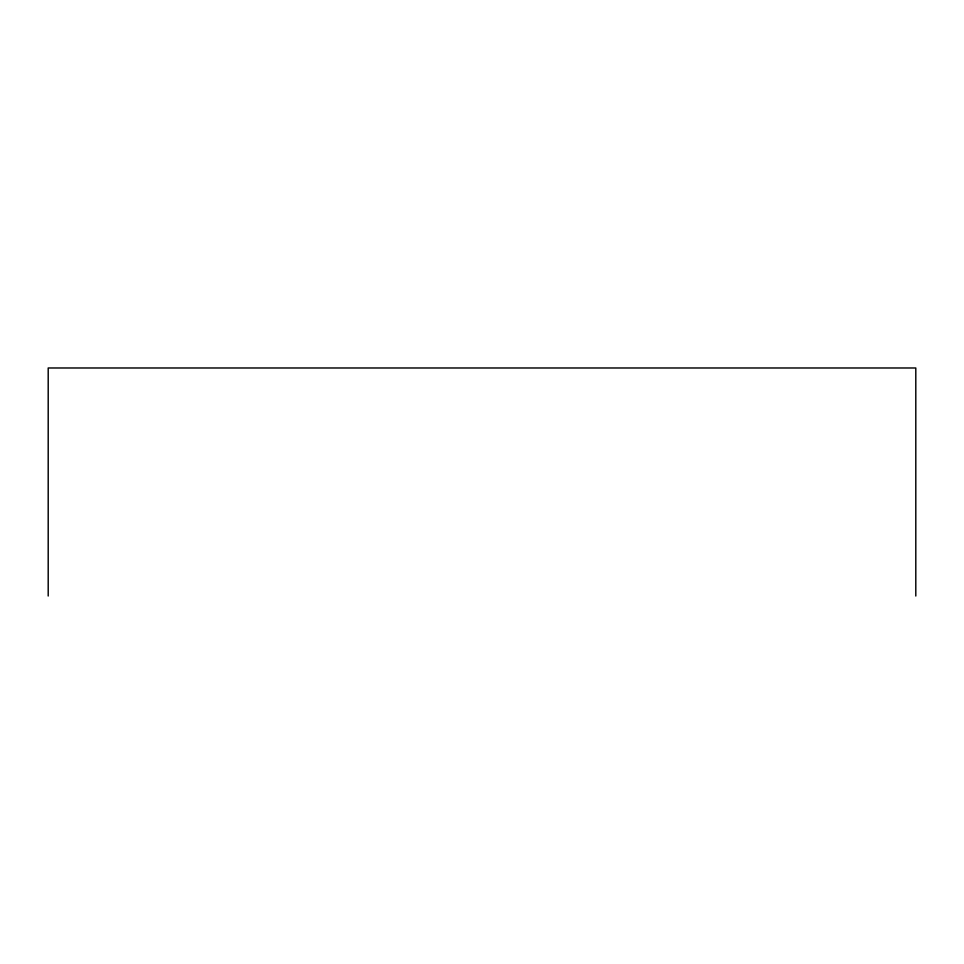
<?xml version="1.0" encoding="UTF-8"?>
<svg xmlns="http://www.w3.org/2000/svg" width="964" height="964" viewBox="0 0 964 964"><rect width="100%" height="100%" fill="white"/><g stroke="black" fill="none" stroke-linecap="round" stroke-linejoin="round"><path stroke-width="1.45" d="M915.8 596.017L915.8 367.983L48.2 367.983L48.2 596.017"/></g></svg>
